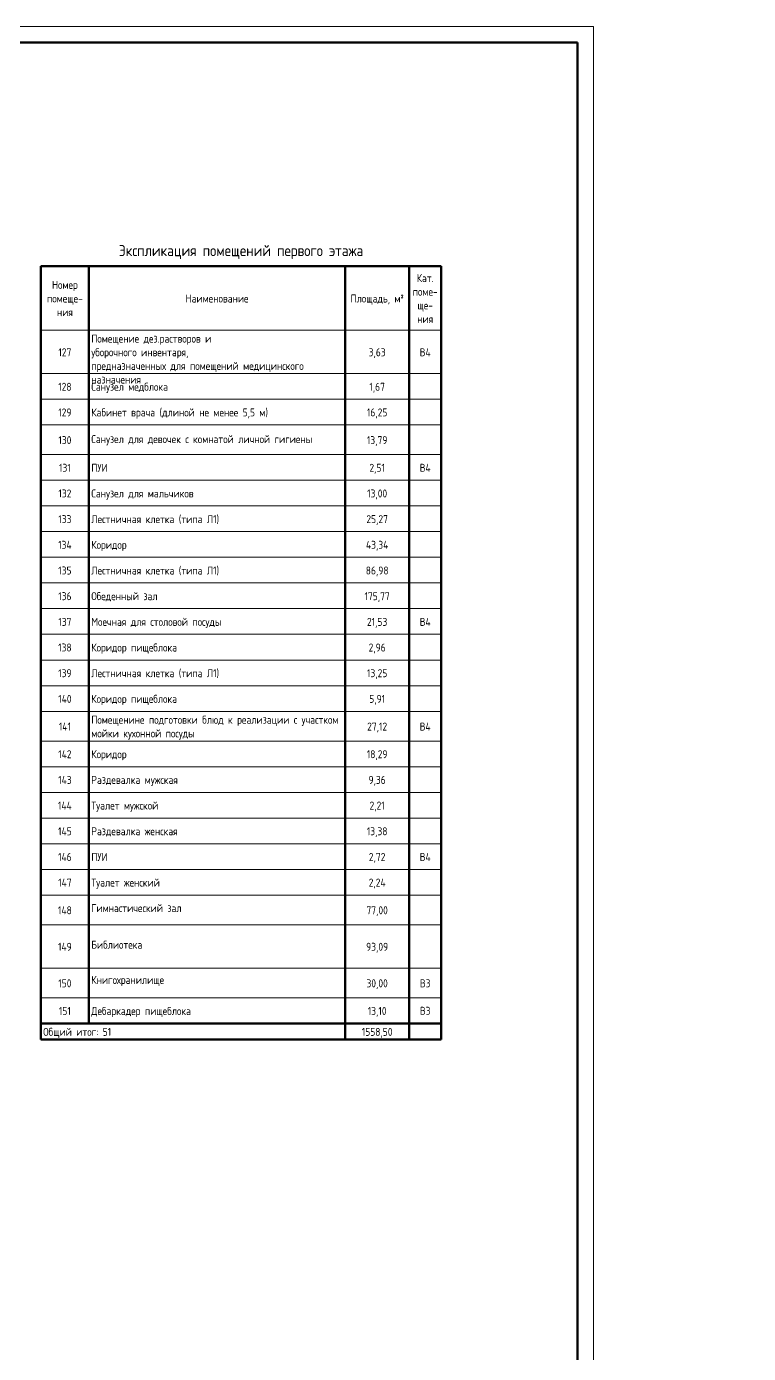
# Model space of a CAD drawing. Header units: millimetres. Extents: x -421858 to 614926, y -468665 to 141641.
# Drawn here: x 13762 to 36303, y -752 to 40692 of the extents above; entities that cross this region are included whole.
import ezdxf

# ---------------------------------------------------------------- set-up
doc = ezdxf.new("R2010")
doc.units = ezdxf.units.MM
for name, color, linetype, lineweight in [('A-_ANOTTEXT_T', 7, 'Continuous', 9), ('Графика', 7, 'Continuous', 20), ('Линии', 252, 'Continuous', 9), ('ОФ_рамка', 8, 'Continuous', 60)]:
    doc.layers.add(name, color=color, linetype=linetype, lineweight=lineweight)
doc.styles.add('GOST 2.304 type A_1', font='', dxfattribs={"height": 350})
doc.styles.add('GOST Common_8', font='', dxfattribs={"width": 0.9, "height": 3.5})
doc.styles.add('GOST Common_9', font='', dxfattribs={"width": 0.9, "height": 3.5})
doc.styles.get('GOST 2.304 type A_1').set_extended_font_data('GOST 2.304 type A')
doc.styles.get('GOST Common_8').set_extended_font_data('GOST type B')
doc.styles.get('GOST Common_9').set_extended_font_data('GOST type B')

# ---------------------------------------------------------------- blocks, each defined once
blk = doc.blocks.new('А0')
at = {"layer": 'ОФ_рамка', "color": 0, "linetype": 'Continuous', "lineweight": 5, "ltscale": 100}
for points in [[(341068, -309617), (222168, -309617)], [(341068, -393717), (341068, -309617)]]:
    blk.add_lwpolyline(points, dxfattribs=at)
at = {"layer": 'ОФ_рамка', "color": 0, "linetype": 'Continuous', "ltscale": 100}
for points in [[(340568, -310117), (224168, -310117)], [(340568, -393217), (340568, -310117)]]:
    blk.add_lwpolyline(points, dxfattribs=at)
blk = doc.blocks.new('1 этаж')
at = {"layer": 'Линии', "color": 251, "lineweight": 50, "true_color": 0x636466}
for p, q in [((14209, 33211), (14209, 31206)), ((14209, 33211), (26710, 33211)), ((15709, 33211), (15709, 31206)), ((23709, 33211), (23709, 31206)), ((25709, 33211), (25709, 31206)), ((26709, 33211), (26709, 31206)), ((14209, 31206), (14209, 29853)), ((15709, 31206), (15709, 29853)), ((23709, 31206), (23709, 29853)), ((25709, 31206), (25709, 29853)), ((26709, 31206), (26709, 29853)), ((14209, 29853), (14209, 29051)), ((15709, 29853), (15709, 29051)), ((23709, 29853), (23709, 29051)), ((25709, 29853), (25709, 29051)), ((26709, 29853), (26709, 29051)), ((14209, 29051), (14209, 28249)), ((15709, 29051), (15709, 28249)), ((23709, 29051), (23709, 28249)), ((25709, 29051), (25709, 28249)), ((26709, 29051), (26709, 28249)), ((14209, 28249), (14209, 27322)), ((15709, 28249), (15709, 27322)), ((23709, 28249), (23709, 27322)), ((25709, 28249), (25709, 27322)), ((26709, 28249), (26709, 27322)), ((14209, 27322), (14209, 26520)), ((15709, 27322), (15709, 26520)), ((23709, 27322), (23709, 26520)), ((25709, 27322), (25709, 26520)), ((26709, 27322), (26709, 26520)), ((14209, 26520), (14209, 25718)), ((15709, 26520), (15709, 25718)), ((23709, 26520), (23709, 25718)), ((25709, 26520), (25709, 25718)), ((26709, 26520), (26709, 25718)), ((14209, 25718), (14209, 24916)), ((15709, 25718), (15709, 24916)), ((23709, 25718), (23709, 24916)), ((25709, 25718), (25709, 24916)), ((26709, 25718), (26709, 24916)), ((14209, 24916), (14209, 24114)), ((15709, 24916), (15709, 24114)), ((23709, 24916), (23709, 24114)), ((25709, 24916), (25709, 24114)), ((26709, 24916), (26709, 24114)), ((14209, 24114), (14209, 23313)), ((15709, 24114), (15709, 23313)), ((23709, 24114), (23709, 23313)), ((25709, 24114), (25709, 23313)), ((26709, 24114), (26709, 23313)), ((14209, 23313), (14209, 22511)), ((15709, 23313), (15709, 22511)), ((23709, 23313), (23709, 22511)), ((25709, 23313), (25709, 22511)), ((26709, 23313), (26709, 22511)), ((14209, 22511), (14209, 21709)), ((15709, 22511), (15709, 21709)), ((23709, 22511), (23709, 21709)), ((25709, 22511), (25709, 21709)), ((26709, 22511), (26709, 21709)), ((14209, 21709), (14209, 20907)), ((15709, 21709), (15709, 20907)), ((23709, 21709), (23709, 20907)), ((25709, 21709), (25709, 20907)), ((26709, 21709), (26709, 20907)), ((14209, 20907), (14209, 20105)), ((15709, 20907), (15709, 20105)), ((23709, 20907), (23709, 20105)), ((25709, 20907), (25709, 20105)), ((26709, 20907), (26709, 20105)), ((14209, 20105), (14209, 19303)), ((15709, 20105), (15709, 19303)), ((23709, 20105), (23709, 19303)), ((25709, 20105), (25709, 19303)), ((26709, 20105), (26709, 19303)), ((14209, 19303), (14209, 18376)), ((15709, 19303), (15709, 18376)), ((23709, 19303), (23709, 18376)), ((25709, 19303), (25709, 18376)), ((26709, 19303), (26709, 18376)), ((14209, 18376), (14209, 17574)), ((15709, 18376), (15709, 17574)), ((23709, 18376), (23709, 17574)), ((25709, 18376), (25709, 17574)), ((26709, 18376), (26709, 17574)), ((14209, 17574), (14209, 16772)), ((15709, 17574), (15709, 16772)), ((23709, 17574), (23709, 16772)), ((25709, 17574), (25709, 16772)), ((26709, 17574), (26709, 16772)), ((14209, 16772), (14209, 15971)), ((15709, 16772), (15709, 15971)), ((23709, 16772), (23709, 15971)), ((25709, 16772), (25709, 15971)), ((26709, 16772), (26709, 15971)), ((14209, 15971), (14209, 15169)), ((15709, 15971), (15709, 15169)), ((23709, 15971), (23709, 15169)), ((25709, 15971), (25709, 15169)), ((26709, 15971), (26709, 15169)), ((14209, 15169), (14209, 14367)), ((15709, 15169), (15709, 14367)), ((23709, 15169), (23709, 14367)), ((25709, 15169), (25709, 14367)), ((26709, 15169), (26709, 14367)), ((14209, 14367), (14209, 13565)), ((15709, 14367), (15709, 13565)), ((23709, 14367), (23709, 13565)), ((25709, 14367), (25709, 13565)), ((26709, 14367), (26709, 13565)), ((14209, 13565), (14209, 12638)), ((15709, 13565), (15709, 12638)), ((23709, 13565), (23709, 12638)), ((25709, 13565), (25709, 12638)), ((26709, 13565), (26709, 12638)), ((14209, 12638), (14209, 11284)), ((15709, 12638), (15709, 11284)), ((23709, 12638), (23709, 11284)), ((25709, 12638), (25709, 11284)), ((26709, 12638), (26709, 11284)), ((14209, 11284), (14209, 10357)), ((15709, 11284), (15709, 10357)), ((23709, 11284), (23709, 10357)), ((25709, 11284), (25709, 10357)), ((26709, 11284), (26709, 10357)), ((14209, 10357), (14209, 9555)), ((15709, 10357), (15709, 9555)), ((23709, 10357), (23709, 9555)), ((25709, 10357), (25709, 9555)), ((26709, 10357), (26709, 9555)), ((15709, 9555), (14209, 9555)), ((14209, 9555), (14209, 9054)), ((23709, 9555), (15709, 9555)), ((25709, 9555), (23709, 9555)), ((23709, 9555), (23709, 9054)), ((26709, 9555), (25709, 9555)), ((25709, 9555), (25709, 9054)), ((26709, 9555), (26709, 9054)), ((26710, 9555), (26710, 9054)), ((15709, 9054), (14209, 9054)), ((23709, 9054), (15709, 9054)), ((25709, 9054), (23709, 9054)), ((26709, 9054), (25709, 9054)), ((26710, 9054), (26709, 9054))]:
    blk.add_line(p, q, dxfattribs=at)
at = {"layer": 'Линии', "color": 251, "lineweight": 20, "true_color": 0x636466}
for p, q in [((26710, 33211), (26710, 31206)), ((15709, 31206), (14209, 31206)), ((23709, 31206), (15709, 31206)), ((25709, 31206), (23709, 31206)), ((26709, 31206), (25709, 31206)), ((15709, 29853), (14209, 29853)), ((23709, 29853), (15709, 29853)), ((25709, 29853), (23709, 29853)), ((26709, 29853), (25709, 29853)), ((15709, 29051), (14209, 29051)), ((23709, 29051), (15709, 29051)), ((25709, 29051), (23709, 29051)), ((26709, 29051), (25709, 29051)), ((15709, 28249), (14209, 28249)), ((23709, 28249), (15709, 28249)), ((25709, 28249), (23709, 28249)), ((26709, 28249), (25709, 28249)), ((15709, 27322), (14209, 27322)), ((23709, 27322), (15709, 27322)), ((25709, 27322), (23709, 27322)), ((26709, 27322), (25709, 27322)), ((15709, 26520), (14209, 26520)), ((23709, 26520), (15709, 26520)), ((25709, 26520), (23709, 26520)), ((26709, 26520), (25709, 26520)), ((15709, 25718), (14209, 25718)), ((23709, 25718), (15709, 25718)), ((25709, 25718), (23709, 25718)), ((26709, 25718), (25709, 25718)), ((15709, 24916), (14209, 24916)), ((23709, 24916), (15709, 24916)), ((25709, 24916), (23709, 24916)), ((26709, 24916), (25709, 24916)), ((15709, 24114), (14209, 24114)), ((23709, 24114), (15709, 24114)), ((25709, 24114), (23709, 24114)), ((26709, 24114), (25709, 24114)), ((15709, 23313), (14209, 23313)), ((23709, 23313), (15709, 23313)), ((25709, 23313), (23709, 23313)), ((26709, 23313), (25709, 23313)), ((15709, 22511), (14209, 22511)), ((23709, 22511), (15709, 22511)), ((25709, 22511), (23709, 22511)), ((26709, 22511), (25709, 22511)), ((15709, 21709), (14209, 21709)), ((23709, 21709), (15709, 21709)), ((25709, 21709), (23709, 21709)), ((26709, 21709), (25709, 21709)), ((15709, 20907), (14209, 20907)), ((23709, 20907), (15709, 20907)), ((25709, 20907), (23709, 20907)), ((26709, 20907), (25709, 20907)), ((15709, 20105), (14209, 20105)), ((23709, 20105), (15709, 20105)), ((25709, 20105), (23709, 20105)), ((26709, 20105), (25709, 20105)), ((15709, 19303), (14209, 19303)), ((23709, 19303), (15709, 19303)), ((25709, 19303), (23709, 19303)), ((26709, 19303), (25709, 19303)), ((15709, 18376), (14209, 18376)), ((23709, 18376), (15709, 18376)), ((25709, 18376), (23709, 18376)), ((26709, 18376), (25709, 18376)), ((15709, 17574), (14209, 17574)), ((23709, 17574), (15709, 17574)), ((25709, 17574), (23709, 17574)), ((26709, 17574), (25709, 17574)), ((15709, 16772), (14209, 16772)), ((23709, 16772), (15709, 16772)), ((25709, 16772), (23709, 16772)), ((26709, 16772), (25709, 16772)), ((15709, 15971), (14209, 15971)), ((23709, 15971), (15709, 15971)), ((25709, 15971), (23709, 15971)), ((26709, 15971), (25709, 15971)), ((15709, 15169), (14209, 15169)), ((23709, 15169), (15709, 15169)), ((25709, 15169), (23709, 15169)), ((26709, 15169), (25709, 15169)), ((15709, 14367), (14209, 14367)), ((23709, 14367), (15709, 14367)), ((25709, 14367), (23709, 14367)), ((26709, 14367), (25709, 14367)), ((15709, 13565), (14209, 13565)), ((23709, 13565), (15709, 13565)), ((25709, 13565), (23709, 13565)), ((26709, 13565), (25709, 13565)), ((15709, 12638), (14209, 12638)), ((23709, 12638), (15709, 12638)), ((25709, 12638), (23709, 12638)), ((26709, 12638), (25709, 12638)), ((15709, 11284), (14209, 11284)), ((23709, 11284), (15709, 11284)), ((25709, 11284), (23709, 11284)), ((26709, 11284), (25709, 11284)), ((15709, 10357), (14209, 10357)), ((23709, 10357), (15709, 10357)), ((25709, 10357), (23709, 10357)), ((26709, 10357), (25709, 10357))]:
    blk.add_line(p, q, dxfattribs=at)
at = {"layer": 'Графика', "color": 251, "true_color": 0x636466, "line_spacing_factor": 1.022761}
for s, insert, char_height, width, attachment_point, style in [('Экспликация помещений первого этажа', (20460, 33870), 350, 9232.69, 2, 'GOST Common_9'), ('Номер\\Pпомеще-\\Pния', (14959, 32748), 250, 1418.03, 2, 'GOST Common_8'), ('Кат.\\Pпоме-\\Pще-\\Pния', (26209, 32961), 250, 962.45, 2, 'GOST Common_8'), ('Наименование', (19709, 32322), 250, 2353.32, 2, 'GOST Common_8'), ('Площадь, м\\fGOST Common|b0|i0|c238|p34|;\\W.9;²', (24709, 32322), 250, 2009.37, 2, 'GOST Common_8'), ('Помещение дез.растворов и ^Mуборочного инвентаря,\\Pпредназначенных для помещений медицинского\\Pназначения', (15784, 31069), 250, 8481, 1, 'GOST Common_8'), ('127', (14959, 30643), 250, 509.89, 2, 'GOST Common_8'), ('3,63', (24709, 30643), 250, 654.71, 2, 'GOST Common_8'), ('В4', (26209, 30643), 250, 428.42, 2, 'GOST Common_8'), ('128', (14959, 29565), 250, 509.89, 2, 'GOST Common_8'), ('Санузел медблока', (15784, 29565), 250, 2968.8, 1, 'GOST Common_8'), ('1,67', (24709, 29565), 250, 603.41, 2, 'GOST Common_8'), ('129', (14959, 28764), 250, 509.89, 2, 'GOST Common_8'), ('Кабинет врача (длиной не менее 5,5 м)', (15784, 28764), 250, 6326.81, 1, 'GOST Common_8'), ('16,25', (24709, 28764), 250, 790.47, 2, 'GOST Common_8'), ('130', (14959, 27899), 250, 509.89, 2, 'GOST Common_8'), ('Санузел для девочек с комнатой личной гигиены', (15784, 27931), 250, 7983.18, 1, 'GOST Common_8'), ('13,79', (24709, 27899), 250, 790.47, 2, 'GOST Common_8'), ('131', (14959, 27035), 250, 458.6, 2, 'GOST Common_8'), ('ПУИ', (15784, 27035), 250, 642.64, 1, 'GOST Common_8'), ('2,51', (24709, 27035), 250, 603.41, 2, 'GOST Common_8'), ('В4', (26209, 27035), 250, 428.42, 2, 'GOST Common_8'), ('132', (14959, 26233), 250, 509.89, 2, 'GOST Common_8'), ('Санузел для мальчиков', (15784, 26233), 250, 8281.87, 1, 'GOST Common_8'), ('13,00', (24709, 26233), 250, 790.47, 2, 'GOST Common_8'), ('133', (14959, 25431), 250, 509.89, 2, 'GOST Common_8'), ('Лестничная клетка (типа Л1)', (15784, 25431), 250, 4836.37, 1, 'GOST Common_8'), ('25,27', (24709, 25431), 250, 841.76, 2, 'GOST Common_8'), ('134', (14959, 24629), 250, 537.04, 2, 'GOST Common_8'), ('Коридор', (15784, 24629), 250, 1336.56, 1, 'GOST Common_8'), ('43,34', (24709, 24629), 250, 896.07, 2, 'GOST Common_8'), ('135', (14959, 23827), 250, 509.89, 2, 'GOST Common_8'), ('Лестничная клетка (типа Л1)', (15784, 23827), 250, 4836.37, 1, 'GOST Common_8'), ('86,98', (24709, 23827), 250, 841.76, 2, 'GOST Common_8'), ('136', (14959, 23025), 250, 509.89, 2, 'GOST Common_8'), ('Обеденный зал', (15784, 23025), 250, 2407.63, 1, 'GOST Common_8'), ('175,77', (24709, 23025), 250, 977.53, 2, 'GOST Common_8'), ('137', (14959, 22223), 250, 509.89, 2, 'GOST Common_8'), ('Моечная для столовой посуды', (15784, 22223), 250, 5068.69, 1, 'GOST Common_8'), ('21,53', (24709, 22223), 250, 790.47, 2, 'GOST Common_8'), ('В4', (26209, 22223), 250, 428.42, 2, 'GOST Common_8'), ('138', (14959, 21422), 250, 509.89, 2, 'GOST Common_8'), ('Коридор пищеблока', (15784, 21422), 250, 3222.24, 1, 'GOST Common_8'), ('2,96', (24709, 21422), 250, 654.71, 2, 'GOST Common_8'), ('139', (14959, 20620), 250, 509.89, 2, 'GOST Common_8'), ('Лестничная клетка (типа Л1)', (15784, 20620), 250, 4836.37, 1, 'GOST Common_8'), ('13,25', (24709, 20620), 250, 790.47, 2, 'GOST Common_8'), ('140', (14959, 19818), 250, 537.04, 2, 'GOST Common_8'), ('Коридор пищеблока', (15784, 19818), 250, 3222.24, 1, 'GOST Common_8'), ('5,91', (24709, 19818), 250, 603.41, 2, 'GOST Common_8'), ('Помещенине подготовки блюд к реализации с участком\\Pмойки кухонной посуды', (15784, 19166), 250, 9153.81, 1, 'GOST Common_8'), ('141', (14959, 18953), 250, 485.75, 2, 'GOST Common_8'), ('27,12', (24709, 18953), 250, 790.47, 2, 'GOST Common_8'), ('В4', (26209, 18953), 250, 428.42, 2, 'GOST Common_8'), ('142', (14959, 18089), 250, 537.04, 2, 'GOST Common_8'), ('Коридор', (15784, 18089), 250, 1336.56, 1, 'GOST Common_8'), ('18,29', (24709, 18089), 250, 790.47, 2, 'GOST Common_8'), ('143', (14959, 17287), 250, 537.04, 2, 'GOST Common_8'), ('Раздевалка мужская', (15784, 17287), 250, 3454.55, 1, 'GOST Common_8'), ('9,36', (24709, 17287), 250, 654.71, 2, 'GOST Common_8'), ('144', (14959, 16485), 250, 564.19, 2, 'GOST Common_8'), ('Туалет мужской', (15784, 16485), 250, 2691.23, 1, 'GOST Common_8'), ('2,21', (24709, 16485), 250, 603.41, 2, 'GOST Common_8'), ('145', (14959, 15683), 250, 537.04, 2, 'GOST Common_8'), ('Раздевалка женская', (15784, 15683), 250, 3427.4, 1, 'GOST Common_8'), ('13,38', (24709, 15683), 250, 790.47, 2, 'GOST Common_8'), ('146', (14959, 14881), 250, 537.04, 2, 'GOST Common_8'), ('ПУИ', (15784, 14881), 250, 642.64, 1, 'GOST Common_8'), ('2,72', (24709, 14881), 250, 654.71, 2, 'GOST Common_8'), ('В4', (26209, 14881), 250, 428.42, 2, 'GOST Common_8'), ('147', (14959, 14080), 250, 537.04, 2, 'GOST Common_8'), ('Туалет женский', (15784, 14080), 250, 2664.08, 1, 'GOST Common_8'), ('2,24', (24709, 14080), 250, 681.86, 2, 'GOST Common_8'), ('Гимнастический зал', (15784, 13284), 250, 6776.35, 1, 'GOST Common_8'), ('148', (14959, 13215), 250, 537.04, 2, 'GOST Common_8'), ('77,00', (24709, 13215), 250, 841.76, 2, 'GOST Common_8'), ('149', (14959, 12075), 250, 537.04, 2, 'GOST Common_8'), ('Библиотека', (15784, 12140), 250, 8302.99, 1, 'GOST Common_8'), ('93,09', (24709, 12075), 250, 841.76, 2, 'GOST Common_8'), ('150', (14959, 10934), 250, 509.89, 2, 'GOST Common_8'), ('Книгохранилище', (15784, 11039), 250, 8064.64, 1, 'GOST Common_8'), ('30,00', (24709, 10934), 250, 841.76, 2, 'GOST Common_8'), ('В3', (26209, 10934), 250, 401.27, 2, 'GOST Common_8'), ('151', (14959, 10070), 250, 458.6, 2, 'GOST Common_8'), ('Дебаркадер пищеблока', (15784, 10070), 250, 3864.87, 1, 'GOST Common_8'), ('13,10', (24709, 10070), 250, 739.18, 2, 'GOST Common_8'), ('В3', (26209, 10076), 250, 401.27, 2, 'GOST Common_8'), ('Общий итог: 51', (14284, 9418), 250, 2437.8, 1, 'GOST Common_8'), ('1558,50', (24709, 9418), 250, 1164.59, 2, 'GOST Common_8')]:
    blk.add_mtext(s, dxfattribs=dict(at, insert=insert, char_height=char_height, width=width, attachment_point=attachment_point, style=style))

msp = doc.modelspace()

# ---------------------------------------------------------------- block references
msp.add_blockref('1 этаж', (0, 0))
at = {"layer": 'ОФ_рамка', "color": 0, "lineweight": -2}
msp.add_blockref('А0', (-309602, 350309), dxfattribs=at)

# ---------------------------------------------------------------- texts
at = {"layer": 'A-_ANOTTEXT_T', "char_height": 350, "attachment_point": 1, "style": 'GOST 2.304 type A_1'}
for insert, width in [((14453, 31104), 168.35), ((16556, 31104), 168.35), ((23342, 31104), 168.35), ((21087, 30568), 168.35), ((21656, 30568), 168.35), ((24242, 30568), 168.35), ((24857, 30568), 168.35), ((33703, 20056), 168.35), ((35099, 20056), 168.35), ((34041, 19520), 168.35), ((36303, 19520), 168.35), ((23244, 13172), 168.35), ((25083, 13172), 168.35), ((26446, 13172), 168.35), ((26968, 13172), 168.35), ((22457, 12636), 168.35), ((13814, 11098), 168.35), ((15625, -78), 168.35), ((16160, -78), 168.35), ((17629, -78), 168.35), ((20288, -78), 152.32), ((16326, -613), 168.35), ((16663, -613), 168.35), ((17483, -613), 168.35)]:
    msp.add_mtext('\\fGOST 2.304 type A|b0|i0|c204|p34|; ', dxfattribs=dict(at, insert=insert, width=width))

doc.saveas('drawing.dxf')
